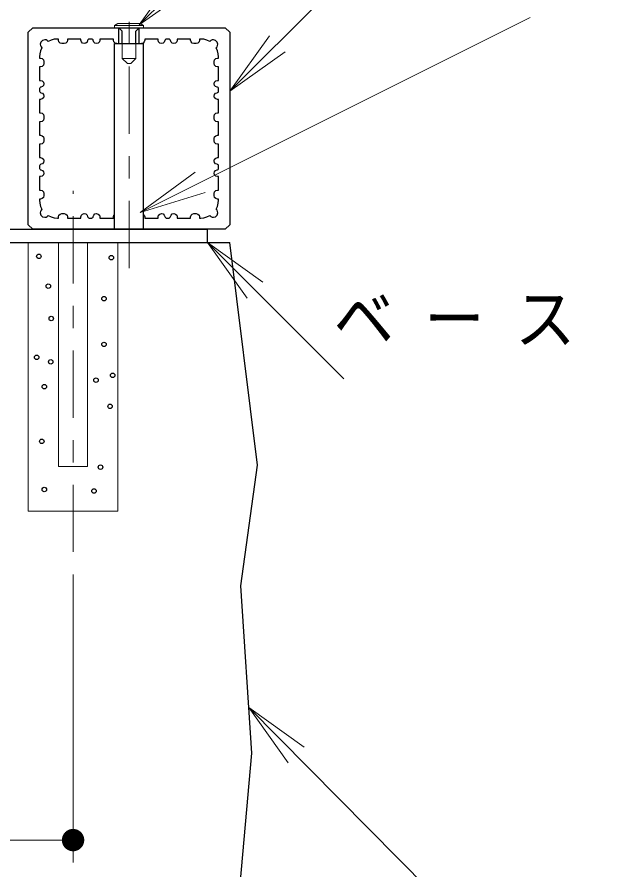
# Model space of a CAD drawing. Units: millimetres on the paper, scale 1:10. Extents: x -365 to 0, y 0 to 257.
# Drawn here: x -84.74 to -58.17, y 92.38 to 130.49 of the extents above; entities that cross this region are included whole.
import ezdxf

# ---------------------------------------------------------------- set-up
doc = ezdxf.new("R2010")
doc.units = ezdxf.units.MM
doc.linetypes.add('USER1', pattern=[4.5, 2.5, -2])
doc.linetypes.add('USER2', pattern=[6, 3, -1, 1, -1])
doc.layers.add('LY_1', color=7, linetype='Continuous', lineweight=13)
doc.styles.add('ＭＳ ゴシック', font='')
doc.styles.get('ＭＳ ゴシック').set_extended_font_data('MS Gothic')

# ---------------------------------------------------------------- blocks, each defined once
blk = doc.blocks.new('filled_dot')
at = {"color": 0, "linetype": 'Continuous', "lineweight": -2, "const_width": 1.25}
blk.add_lwpolyline([(-0.625, 0, 1), (0.625, 0, 1)], format="xyb", close=True, dxfattribs=at)
blk = doc.blocks.new('open_arrow')
at = {"color": 0, "linetype": 'Continuous', "lineweight": -2}
blk.add_lwpolyline([(7.5, 1.25), (0, 0), (7.5, -1.25)], dxfattribs=at)

msp = doc.modelspace()

# ---------------------------------------------------------------- linework, layer by layer
at = {"layer": 'LY_1'}
for p, q in [((-79.288, 130.145), (-61.824, 147.503)), ((-75.238, 127.17), (-61.184, 141.227)), ((-79.238, 121.758), (-61.824, 130.468)), ((-80.388, 130.106), (-80.238, 130.206)), ((-80.388, 130.106), (-80.388, 130.006)), ((-79.088, 130.106), (-80.388, 130.106)), ((-80.388, 130.006), (-79.088, 130.006)), ((-79.238, 130.206), (-80.238, 130.206)), ((-79.238, 130.206), (-79.088, 130.106)), ((-79.088, 130.106), (-79.088, 130.006)), ((-84.238, 108.406), (-84.238, 120.406)), ((-82.888, 110.406), (-82.888, 120.406)), ((-81.588, 110.406), (-81.588, 120.406)), ((-80.238, 108.406), (-80.238, 120.406)), ((-76.238, 120.406), (-70.15, 114.318)), ((-81.588, 110.406), (-82.888, 110.406)), ((-80.238, 108.406), (-84.238, 108.406)), ((-82.238, 105.583), (-82.238, 92.709)), ((-74.388, 99.64), (-58.308, 83.364)), ((-82.238, 93.709), (-107.238, 93.709))]:
    msp.add_line(p, q, dxfattribs=at)
at = {"layer": 'LY_1', "linetype": 'USER2'}
for p, q in [((-79.738, 119.273), (-79.738, 134.473)), ((-82.238, 106.583), (-82.238, 122.718))]:
    msp.add_line(p, q, dxfattribs=at)
at = {"layer": 'LY_1', "lineweight": 25}
for p, q in [((-80.188, 129.306), (-80.188, 130.006)), ((-80.038, 129.856), (-80.188, 130.006)), ((-79.438, 129.856), (-79.288, 130.006)), ((-79.288, 129.306), (-79.288, 130.006)), ((-80.038, 129.306), (-80.038, 129.856)), ((-79.438, 129.306), (-79.438, 129.856)), ((-80.388, 121.006), (-80.388, 129.306)), ((-80.388, 129.306), (-79.088, 129.306)), ((-79.088, 121.006), (-79.088, 129.306)), ((-113.238, 121.006), (-76.238, 121.006)), ((-76.238, 120.406), (-76.238, 121.006)), ((-114.238, 120.406), (-75.238, 120.406))]:
    msp.add_line(p, q, dxfattribs=at)
at = {"layer": 'LY_1', "linetype": 'USER1'}
for p, q in [((-80.188, 130.006), (-80.038, 129.856)), ((-79.288, 130.006), (-79.438, 129.856)), ((-80.038, 128.631), (-80.038, 129.856)), ((-79.438, 128.631), (-79.438, 129.856)), ((-80.038, 128.631), (-79.813, 128.406)), ((-80.038, 128.631), (-79.438, 128.631)), ((-79.663, 128.406), (-79.438, 128.631)), ((-79.663, 128.406), (-79.813, 128.406))]:
    msp.add_line(p, q, dxfattribs=at)
at = {"layer": 'LY_1', "lineweight": 25}
msp.add_lwpolyline([(-75.238, 121.206), (-75.438, 121.006), (-84.038, 121.006), (-84.238, 121.206), (-84.238, 129.806), (-84.038, 130.006), (-75.438, 130.006), (-75.238, 129.806)], close=True, dxfattribs=at)
for points in [[(-80.288, 129.306), (-80.363, 129.326), (-80.418, 129.381), (-80.438, 129.456), (-80.438, 129.506), (-81.038, 129.506), (-81.038, 129.456), (-81.058, 129.381), (-81.113, 129.326), (-81.188, 129.306), (-81.258, 129.323), (-81.312, 129.372), (-81.337, 129.441), (-81.347, 129.462), (-81.362, 129.481), (-81.38, 129.496), (-81.402, 129.506), (-81.463, 129.506), (-81.524, 129.506), (-81.545, 129.496), (-81.564, 129.481), (-81.579, 129.462), (-81.589, 129.441), (-81.613, 129.372), (-81.667, 129.323), (-81.738, 129.306), (-81.813, 129.326), (-81.868, 129.381), (-81.888, 129.456), (-81.888, 129.506), (-82.488, 129.506), (-82.488, 129.456), (-82.508, 129.381), (-82.563, 129.326), (-82.638, 129.306), (-82.738, 129.306), (-82.813, 129.326), (-82.868, 129.381), (-82.888, 129.456), (-82.888, 129.506), (-82.938, 129.506), (-83.08, 129.493), (-83.217, 129.455), (-83.345, 129.394), (-83.389, 129.435), (-83.444, 129.462), (-83.503, 129.471), (-83.603, 129.444), (-83.676, 129.371), (-83.703, 129.271), (-83.694, 129.211), (-83.668, 129.157), (-83.626, 129.113), (-83.688, 128.985), (-83.725, 128.848), (-83.738, 128.706), (-83.738, 128.656), (-83.688, 128.656), (-83.613, 128.636), (-83.558, 128.581), (-83.538, 128.506), (-83.538, 128.406), (-83.558, 128.331), (-83.613, 128.276), (-83.688, 128.256), (-83.738, 128.256), (-83.738, 127.656), (-83.688, 127.656), (-83.613, 127.636), (-83.558, 127.581), (-83.538, 127.506), (-83.556, 127.435), (-83.604, 127.381), (-83.673, 127.356), (-83.695, 127.347), (-83.713, 127.332), (-83.728, 127.313), (-83.738, 127.291), (-83.738, 127.231), (-83.738, 127.17), (-83.728, 127.148), (-83.713, 127.13), (-83.695, 127.115), (-83.673, 127.105), (-83.604, 127.08), (-83.556, 127.026), (-83.538, 126.956), (-83.558, 126.881), (-83.613, 126.826), (-83.688, 126.806), (-83.738, 126.806), (-83.738, 126.206), (-83.688, 126.206), (-83.613, 126.186), (-83.558, 126.131), (-83.538, 126.056), (-83.538, 125.956), (-83.558, 125.881), (-83.613, 125.826), (-83.688, 125.806), (-83.738, 125.806), (-83.738, 125.206), (-83.688, 125.206), (-83.613, 125.186), (-83.558, 125.131), (-83.538, 125.056), (-83.538, 124.956), (-83.558, 124.881), (-83.613, 124.826), (-83.688, 124.806), (-83.738, 124.806), (-83.738, 124.206), (-83.688, 124.206), (-83.613, 124.186), (-83.558, 124.131), (-83.538, 124.056), (-83.556, 123.985), (-83.604, 123.931), (-83.673, 123.906), (-83.695, 123.897), (-83.713, 123.882), (-83.728, 123.863), (-83.738, 123.841), (-83.738, 123.781), (-83.738, 123.72), (-83.728, 123.698), (-83.713, 123.68), (-83.695, 123.665), (-83.673, 123.655), (-83.604, 123.63), (-83.556, 123.576), (-83.538, 123.506), (-83.558, 123.431), (-83.613, 123.376), (-83.688, 123.356), (-83.738, 123.356), (-83.738, 122.756), (-83.688, 122.756), (-83.613, 122.736), (-83.558, 122.681), (-83.538, 122.606), (-83.538, 122.506), (-83.558, 122.431), (-83.613, 122.376), (-83.688, 122.356), (-83.738, 122.356), (-83.738, 122.306), (-83.725, 122.164), (-83.688, 122.027), (-83.626, 121.898), (-83.668, 121.854), (-83.694, 121.8), (-83.703, 121.74), (-83.676, 121.64), (-83.603, 121.567), (-83.503, 121.54), (-83.444, 121.55), (-83.389, 121.576), (-83.345, 121.617), (-83.217, 121.556), (-83.08, 121.518), (-82.938, 121.506), (-82.888, 121.506), (-82.888, 121.556), (-82.868, 121.631), (-82.813, 121.686), (-82.738, 121.706), (-82.638, 121.706), (-82.563, 121.686), (-82.508, 121.631), (-82.488, 121.556), (-82.488, 121.506), (-81.888, 121.506), (-81.888, 121.556), (-81.868, 121.631), (-81.813, 121.686), (-81.738, 121.706), (-81.667, 121.688), (-81.613, 121.639), (-81.589, 121.571), (-81.579, 121.549), (-81.564, 121.53), (-81.545, 121.516), (-81.524, 121.506), (-81.463, 121.506), (-81.402, 121.506), (-81.38, 121.516), (-81.362, 121.53), (-81.347, 121.549), (-81.337, 121.571), (-81.312, 121.639), (-81.258, 121.688), (-81.188, 121.706), (-81.113, 121.686), (-81.058, 121.631), (-81.038, 121.556), (-81.038, 121.506), (-80.438, 121.506), (-80.438, 121.556), (-80.418, 121.631), (-80.388, 121.661)], [(-79.088, 121.661), (-79.058, 121.631), (-79.038, 121.556), (-79.038, 121.506), (-78.438, 121.506), (-78.438, 121.556), (-78.418, 121.631), (-78.363, 121.686), (-78.288, 121.706), (-78.217, 121.688), (-78.163, 121.639), (-78.139, 121.571), (-78.129, 121.549), (-78.114, 121.53), (-78.095, 121.516), (-78.074, 121.506), (-78.013, 121.506), (-77.952, 121.506), (-77.93, 121.516), (-77.912, 121.53), (-77.897, 121.549), (-77.887, 121.571), (-77.862, 121.639), (-77.808, 121.688), (-77.738, 121.706), (-77.663, 121.686), (-77.608, 121.631), (-77.588, 121.556), (-77.588, 121.506), (-76.988, 121.506), (-76.988, 121.556), (-76.968, 121.631), (-76.913, 121.686), (-76.838, 121.706), (-76.738, 121.706), (-76.663, 121.686), (-76.608, 121.631), (-76.588, 121.556), (-76.588, 121.506), (-76.538, 121.506), (-76.396, 121.518), (-76.259, 121.556), (-76.13, 121.617), (-76.086, 121.576), (-76.032, 121.55), (-75.973, 121.54), (-75.873, 121.567), (-75.799, 121.64), (-75.773, 121.74), (-75.782, 121.8), (-75.808, 121.854), (-75.85, 121.898), (-75.788, 122.027), (-75.751, 122.164), (-75.738, 122.306), (-75.738, 122.356), (-75.788, 122.356), (-75.863, 122.376), (-75.918, 122.431), (-75.938, 122.506), (-75.938, 122.606), (-75.918, 122.681), (-75.863, 122.736), (-75.788, 122.756), (-75.738, 122.756), (-75.738, 123.356), (-75.788, 123.356), (-75.863, 123.376), (-75.918, 123.431), (-75.938, 123.506), (-75.92, 123.576), (-75.871, 123.63), (-75.803, 123.655), (-75.781, 123.665), (-75.762, 123.68), (-75.748, 123.698), (-75.738, 123.72), (-75.738, 123.781), (-75.738, 123.841), (-75.748, 123.863), (-75.762, 123.882), (-75.781, 123.897), (-75.803, 123.906), (-75.871, 123.931), (-75.92, 123.985), (-75.938, 124.056), (-75.918, 124.131), (-75.863, 124.186), (-75.788, 124.206), (-75.738, 124.206), (-75.738, 124.806), (-75.788, 124.806), (-75.863, 124.826), (-75.918, 124.881), (-75.938, 124.956), (-75.938, 125.056), (-75.918, 125.131), (-75.863, 125.186), (-75.788, 125.206), (-75.738, 125.206), (-75.738, 125.806), (-75.788, 125.806), (-75.863, 125.826), (-75.918, 125.881), (-75.938, 125.956), (-75.938, 126.056), (-75.918, 126.131), (-75.863, 126.186), (-75.788, 126.206), (-75.738, 126.206), (-75.738, 126.806), (-75.788, 126.806), (-75.863, 126.826), (-75.918, 126.881), (-75.938, 126.956), (-75.92, 127.026), (-75.871, 127.08), (-75.803, 127.105), (-75.781, 127.115), (-75.762, 127.13), (-75.748, 127.148), (-75.738, 127.17), (-75.738, 127.231), (-75.738, 127.291), (-75.748, 127.313), (-75.762, 127.332), (-75.781, 127.347), (-75.803, 127.356), (-75.871, 127.381), (-75.92, 127.435), (-75.938, 127.506), (-75.918, 127.581), (-75.863, 127.636), (-75.788, 127.656), (-75.738, 127.656), (-75.738, 128.256), (-75.788, 128.256), (-75.863, 128.276), (-75.918, 128.331), (-75.938, 128.406), (-75.938, 128.506), (-75.918, 128.581), (-75.863, 128.636), (-75.788, 128.656), (-75.738, 128.656), (-75.738, 128.706), (-75.751, 128.848), (-75.788, 128.985), (-75.85, 129.113), (-75.808, 129.157), (-75.782, 129.211), (-75.773, 129.271), (-75.799, 129.371), (-75.873, 129.444), (-75.973, 129.471), (-76.032, 129.462), (-76.086, 129.435), (-76.13, 129.394), (-76.259, 129.455), (-76.396, 129.493), (-76.538, 129.506), (-76.588, 129.506), (-76.588, 129.456), (-76.608, 129.381), (-76.663, 129.326), (-76.738, 129.306), (-76.838, 129.306), (-76.913, 129.326), (-76.968, 129.381), (-76.988, 129.456), (-76.988, 129.506), (-77.588, 129.506), (-77.588, 129.456), (-77.608, 129.381), (-77.663, 129.326), (-77.738, 129.306), (-77.808, 129.323), (-77.862, 129.372), (-77.887, 129.441), (-77.897, 129.462), (-77.912, 129.481), (-77.93, 129.496), (-77.952, 129.506), (-78.013, 129.506), (-78.074, 129.506), (-78.095, 129.496), (-78.114, 129.481), (-78.129, 129.462), (-78.139, 129.441), (-78.163, 129.372), (-78.217, 129.323), (-78.288, 129.306), (-78.363, 129.326), (-78.418, 129.381), (-78.438, 129.456), (-78.438, 129.506), (-79.038, 129.506), (-79.038, 129.456), (-79.058, 129.381), (-79.113, 129.326), (-79.188, 129.306)], [(-75.238, 80.006), (-74.75, 86.131), (-74.999, 89.204), (-74.252, 97.593), (-74.75, 105.069), (-74.003, 110.468), (-75.238, 120.406)]]:
    msp.add_lwpolyline(points, dxfattribs=at)
for centre in [(-83.764, 119.793), (-80.528, 119.735), (-83.342, 118.46), (-80.857, 117.903), (-83.212, 117.015), (-80.857, 115.859), (-83.862, 115.282), (-83.234, 115.082), (-81.212, 114.26), (-80.47, 114.476), (-83.523, 113.971), (-80.585, 113.09), (-83.634, 111.528), (-81.012, 110.373), (-83.523, 109.373), (-81.301, 109.306)]:
    msp.add_circle(centre, 0.1, dxfattribs=at)

# ---------------------------------------------------------------- block references
at = {"layer": 'LY_1', "xscale": 0.4, "yscale": 0.4}
for name, p, rotation in [('open_arrow', (-79.288, 130.145), 44.8), ('open_arrow', (-75.238, 127.17), 45), ('open_arrow', (-79.238, 121.758), 26.6), ('open_arrow', (-76.238, 120.406), 315), ('open_arrow', (-74.388, 99.64), 314.7), ('filled_dot', (-82.238, 93.709), 180)]:
    msp.add_blockref(name, p, dxfattribs=dict(at, rotation=rotation))

# ---------------------------------------------------------------- texts
at = {"layer": 'LY_1', "insert": (-70.604, 116.968), "char_height": 2.199, "attachment_point": 4, "style": 'ＭＳ ゴシック'}
msp.add_mtext('\\T1.5;\\W0.9;ベース：PL-6', dxfattribs=at)

doc.saveas('drawing.dxf')
